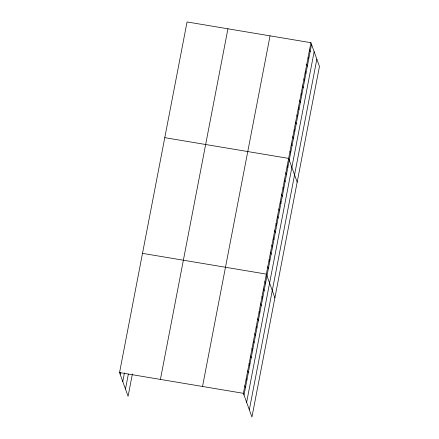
<?xml version="1.0" encoding="UTF-8"?>
<svg xmlns="http://www.w3.org/2000/svg" width="439" height="439" viewBox="0 0 439 439"><rect width="100%" height="100%" fill="white"/><g stroke="black" fill="none" stroke-linecap="round" stroke-linejoin="round"><path stroke-width="0.66" d="M132.391 373.951L128.084 396.302L119.545 372.574L187.063 21.95L310.916 42.698L319.455 66.426L251.937 417.05L243.393 393.322L310.916 42.698M120.165 374.308L120.522 372.442M122.777 381.562L124.451 372.87M125.472 389.042L128.342 374.143M160.416 379.422L227.934 28.798M202.522 386.479L270.045 35.85M244.018 395.056L311.536 44.427M246.63 402.311L314.148 51.687M249.325 409.79L316.843 59.166M164.779 137.659L288.632 158.402L297.176 182.13M142.499 253.363L266.352 274.112L274.896 297.84M119.545 372.574L243.393 393.322M309.522 49.931L310.143 51.659M308.129 57.163L308.754 58.892M306.735 64.39L307.36 66.124M305.346 71.623L305.967 73.351M303.953 78.855L304.573 80.584M302.559 86.088L303.184 87.816M301.165 93.32L301.791 95.049M299.777 100.553L300.397 102.282M298.383 107.78L299.003 109.514M296.989 115.013L297.609 116.741M295.595 122.245L296.221 123.974M294.201 129.478L294.827 131.206M292.813 136.71L293.433 138.439M291.419 143.943L292.039 145.671M290.025 151.175L290.651 152.904M287.243 165.635L287.863 167.363M285.849 172.867L286.469 174.596M284.456 180.1L285.081 181.828M283.062 187.332L283.687 189.061M281.668 194.565L282.293 196.293M280.28 201.792L280.9 203.526M278.886 209.024L279.506 210.753M277.492 216.257L278.117 217.985M276.098 223.489L276.724 225.218M274.71 230.722L275.33 232.451M273.316 237.954L273.936 239.683M271.922 245.187L272.548 246.916M270.528 252.414L271.154 254.148M269.134 259.647L269.76 261.375M267.746 266.879L268.366 268.608M264.915 281.564L265.54 283.292M263.482 289.01L264.102 290.744M262.05 296.462L262.67 298.191M260.612 303.914L261.238 305.643M259.18 311.366L259.8 313.095M257.742 318.818L258.368 320.547M256.31 326.265L256.93 327.999M254.872 333.717L255.498 335.445M253.44 341.169L254.06 342.897M252.002 348.621L252.628 350.349M250.57 356.067L251.19 357.801M249.132 363.519L249.758 365.248M247.7 370.971L248.32 372.7M246.263 378.423L246.888 380.152M244.83 385.876L245.45 387.604"/></g></svg>
